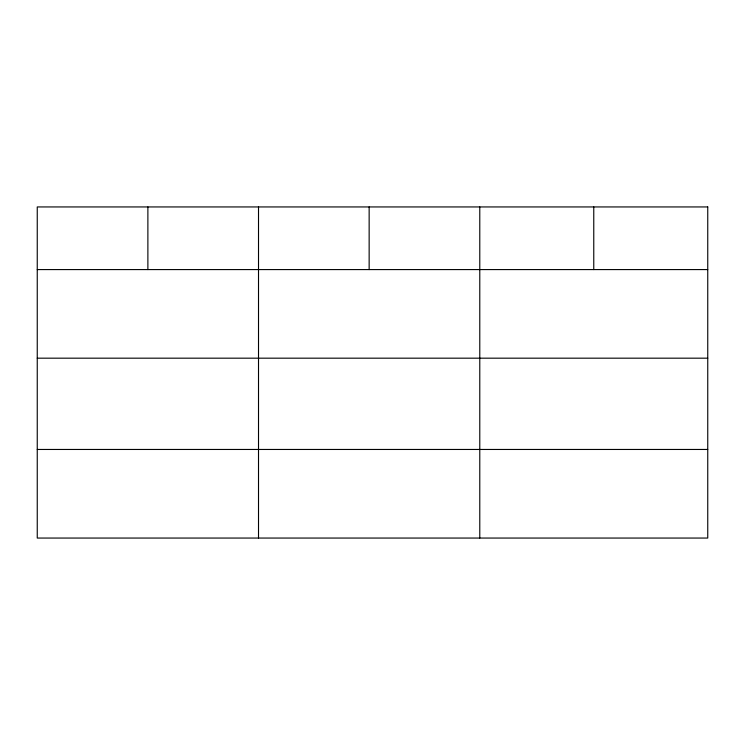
<?xml version="1.0" encoding="UTF-8"?>
<svg xmlns="http://www.w3.org/2000/svg" width="745" height="745" viewBox="0 0 745 745"><rect width="100%" height="100%" fill="white"/><g stroke="black" fill="none" stroke-linecap="round" stroke-linejoin="round"><path stroke-width="1.12" d="M37.25 269.578L707.75 269.578M37.25 358.177L707.75 358.177M37.25 449.459L707.75 449.459M593.765 206.942L593.765 269.578M479.78 206.942L479.78 538.058M369.147 206.942L369.147 269.578M258.515 206.942L258.515 538.058M147.883 206.942L147.883 269.578M707.75 206.942L37.25 206.942L37.25 538.058L707.75 538.058L707.75 206.942"/></g></svg>
